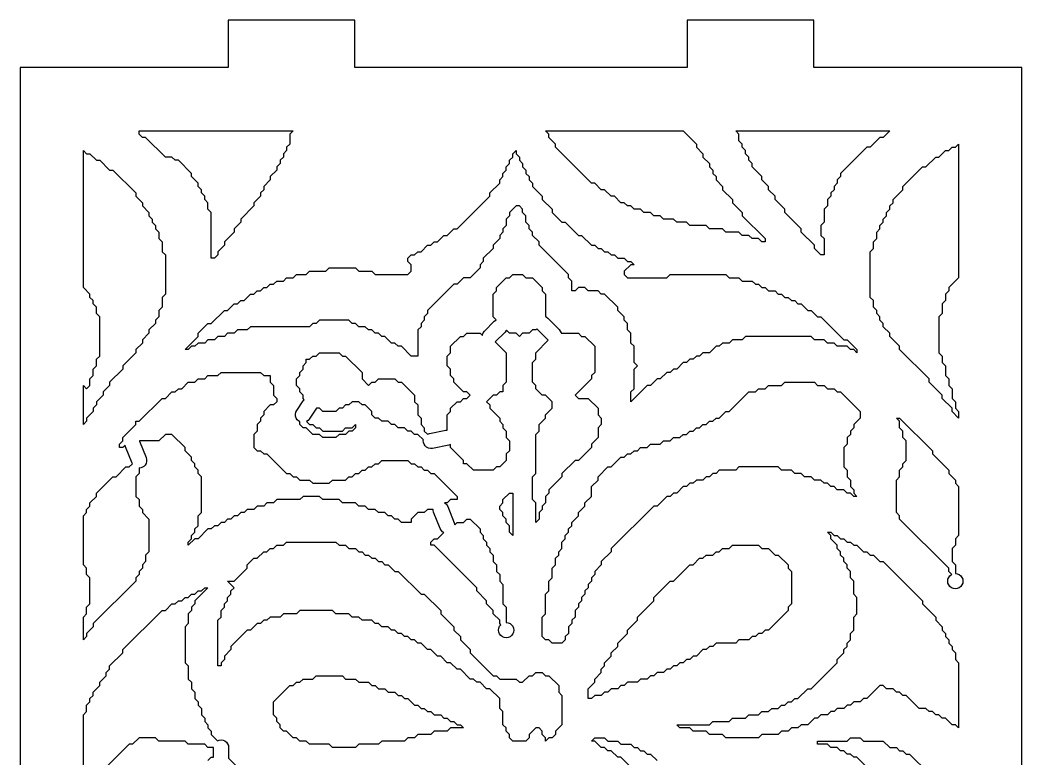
# Model space of a CAD drawing. Header units: millimetres. Extents: x 10 to 410, y 18 to 283.
# Drawn here: x 148 to 211.3, y 236.4 to 283 of the extents above; entities that cross this region are included whole.
import ezdxf

# ---------------------------------------------------------------- set-up
doc = ezdxf.new("R2010")
doc.units = ezdxf.units.MM
doc.layers.add('CUT', color=1, linetype='Continuous')

msp = doc.modelspace()

# ---------------------------------------------------------------- linework, layer by layer
at = {"layer": 'CUT'}
for points in [[(190.134, 160), (190.134, 157), (198.134, 157), (198.134, 160), (211.2679, 160), (211.2679, 280), (198.134, 280), (198.134, 283), (190.134, 283), (190.134, 280), (169.134, 280), (169.134, 283), (161.134, 283), (161.134, 280), (148, 280), (148, 160), (161.134, 160), (161.134, 157), (169.134, 157), (169.134, 160)], [(159.244862, 272.705882), (158.83087, 273.117647), (158.83087, 273.323529), (158.002886, 274.147059), (157.79589, 274.147059), (157.588894, 274.352941), (157.174902, 274.352941), (155.932925, 275.588235), (155.725929, 275.588235), (155.518933, 275.794118), (155.518933, 276), (165.247748, 276), (165.040752, 275.794118), (165.040752, 275.176471), (164.833756, 274.970588), (164.833756, 274.764706), (164.62676, 274.558824), (164.62676, 274.352941), (164.419764, 274.147059), (164.419764, 273.941176), (164.212768, 273.735294), (164.212768, 273.529412), (163.798776, 273.117647), (163.798776, 272.911765), (163.384784, 272.5), (163.384784, 272.294118), (163.177787, 272.088235), (163.177787, 271.882353), (162.763795, 271.470588), (162.763795, 271.264706), (161.935811, 270.441176), (161.935811, 270.235294), (161.521819, 269.823529), (161.521819, 269.617647), (160.900831, 269), (160.900831, 268.794118), (160.486839, 268.382353), (160.486839, 268.176471), (160.279843, 267.970588), (160.072847, 267.970588), (160.072847, 270.852941), (159.86585, 271.058824), (159.86585, 271.470588), (159.658854, 271.676471), (159.658854, 271.882353), (159.451858, 272.088235), (159.451858, 272.294118), (159.244862, 272.5)], [(187.810319, 270.852941), (187.396327, 270.852941), (187.189331, 271.058824), (186.775339, 271.058824), (186.568343, 271.264706), (186.361347, 271.264706), (186.154351, 271.470588), (185.947355, 271.470588), (185.533362, 271.882353), (185.326366, 271.882353), (184.912374, 272.294118), (184.705378, 272.294118), (184.291386, 272.705882), (184.08439, 272.705882), (181.807433, 274.970588), (181.807433, 275.176471), (181.393441, 275.588235), (181.393441, 275.794118), (181.186445, 276), (189.88028, 276), (190.708264, 275.176471), (190.708264, 274.970588), (191.122256, 274.558824), (191.122256, 274.352941), (191.536248, 273.941176), (191.536248, 273.735294), (191.743244, 273.529412), (191.743244, 273.323529), (191.95024, 273.117647), (191.95024, 272.911765), (192.364233, 272.5), (192.364233, 272.294118), (192.985221, 271.676471), (192.985221, 271.470588), (193.606209, 270.852941), (193.606209, 270.647059), (195.055181, 269.205882), (195.055181, 269), (194.848185, 269), (194.641189, 269.205882), (194.227197, 269.205882), (194.020201, 269.411765), (193.606209, 269.411765), (193.399213, 269.617647), (192.571229, 269.617647), (192.364233, 269.823529), (191.536248, 269.823529), (191.329252, 270.029412), (190.294272, 270.029412), (190.087276, 270.235294), (189.466288, 270.235294), (189.259292, 270.441176), (188.638303, 270.441176), (188.431307, 270.647059), (188.017315, 270.647059)], [(194.020201, 274.352941), (193.813205, 274.558824), (193.813205, 274.764706), (193.606209, 274.970588), (193.606209, 275.176471), (193.399213, 275.382353), (193.399213, 275.794118), (193.192217, 276), (202.921032, 276), (202.50704, 275.588235), (202.300044, 275.588235), (201.679055, 274.970588), (201.472059, 274.970588), (199.816091, 273.323529), (199.816091, 273.117647), (199.609095, 272.911765), (199.609095, 272.705882), (199.402099, 272.5), (199.402099, 272.294118), (199.195103, 272.088235), (199.195103, 271.882353), (198.988107, 271.676471), (198.988107, 271.264706), (198.781111, 271.058824), (198.781111, 270.235294), (198.574114, 270.029412), (198.574114, 269.411765), (198.781111, 269.205882), (198.781111, 268.176471), (198.574114, 268.176471), (198.160122, 268.588235), (198.160122, 268.794118), (197.332138, 269.617647), (197.332138, 269.823529), (196.297158, 270.852941), (196.297158, 271.058824), (195.67617, 271.676471), (195.67617, 271.882353), (195.262177, 272.294118), (195.262177, 272.5), (194.848185, 272.911765), (194.848185, 273.117647), (194.227197, 273.735294), (194.227197, 273.941176), (194.020201, 274.147059)], [(153.655969, 259.941176), (153.241976, 259.529412), (153.241976, 259.323529), (152.827984, 258.911765), (152.827984, 258.705882), (152.620988, 258.5), (152.620988, 258.294118), (152.206996, 257.882353), (152.206996, 257.676471), (152, 257.470588), (152, 259.941176), (152.206996, 259.735294), (152.413992, 259.941176), (152.413992, 260.352941), (152.620988, 260.558824), (152.620988, 260.970588), (152.827984, 261.176471), (152.827984, 261.588235), (153.03498, 261.794118), (153.03498, 264.264706), (152.827984, 264.470588), (152.827984, 264.882353), (152.620988, 265.088235), (152.620988, 265.294118), (152.413992, 265.5), (152.413992, 265.705882), (152, 266.117647), (152, 274.764706), (152.206996, 274.558824), (152.413992, 274.558824), (152.827984, 274.147059), (153.03498, 274.147059), (153.655969, 273.529412), (153.862965, 273.529412), (155.311937, 272.088235), (155.311937, 271.882353), (155.725929, 271.470588), (155.725929, 271.264706), (156.139921, 270.852941), (156.139921, 270.647059), (156.346917, 270.441176), (156.346917, 270.235294), (156.553913, 270.029412), (156.553913, 269.823529), (156.760909, 269.617647), (156.760909, 269.205882), (156.967906, 269), (156.967906, 268.382353), (157.174902, 268.176471), (157.174902, 265.705882), (156.967906, 265.5), (156.967906, 264.882353), (156.760909, 264.676471), (156.760909, 264.264706), (156.553913, 264.058824), (156.553913, 263.852941), (156.139921, 263.441176), (156.139921, 263.235294), (155.725929, 262.823529), (155.725929, 262.617647), (155.311937, 262.205882), (155.311937, 262), (154.483953, 261.176471), (154.483953, 260.970588), (153.655969, 260.147059)], [(188.845299, 266.735294), (189.052296, 266.941176), (192.571229, 266.941176), (192.778225, 266.735294), (193.399213, 266.735294), (193.606209, 266.529412), (194.227197, 266.529412), (194.434193, 266.323529), (194.641189, 266.323529), (194.848185, 266.117647), (195.055181, 266.117647), (195.262177, 265.911765), (195.67617, 265.911765), (195.883166, 265.705882), (196.090162, 265.705882), (196.297158, 265.5), (196.504154, 265.5), (196.71115, 265.294118), (196.918146, 265.294118), (197.125142, 265.088235), (197.332138, 265.088235), (197.74613, 264.676471), (197.953126, 264.676471), (198.367118, 264.264706), (198.574114, 264.264706), (200.023087, 262.823529), (200.230083, 262.823529), (200.851071, 262.205882), (200.851071, 262), (200.644075, 262.205882), (200.437079, 262.205882), (200.230083, 262.411765), (199.609095, 262.411765), (199.402099, 262.617647), (198.988107, 262.617647), (198.781111, 262.823529), (198.160122, 262.823529), (197.953126, 263.029412), (193.813205, 263.029412), (193.606209, 262.823529), (192.985221, 262.823529), (192.778225, 262.617647), (192.364233, 262.617647), (192.157236, 262.411765), (191.95024, 262.411765), (191.536248, 262), (191.122256, 262), (190.91526, 261.794118), (190.708264, 261.794118), (190.501268, 261.588235), (190.294272, 261.588235), (190.087276, 261.382353), (189.88028, 261.382353), (189.466288, 260.970588), (189.259292, 260.970588), (189.052296, 260.764706), (188.845299, 260.764706), (188.431307, 260.352941), (188.224311, 260.352941), (187.810319, 259.941176), (187.603323, 259.941176), (186.568343, 258.911765), (186.568343, 259.529412), (186.775339, 259.735294), (186.775339, 260.970588), (186.982335, 261.176471), (186.775339, 261.382353), (186.775339, 262.411765), (186.568343, 262.617647), (186.568343, 263.235294), (186.361347, 263.441176), (186.361347, 263.852941), (186.154351, 264.058824), (186.154351, 264.264706), (185.740358, 264.676471), (185.740358, 264.882353), (184.912374, 265.705882), (184.705378, 265.705882), (184.498382, 265.911765), (183.877394, 265.911765), (183.670398, 266.117647), (183.256406, 266.117647), (183.04941, 265.911765), (182.842414, 265.911765), (182.842414, 266.529412), (182.635418, 266.735294), (182.635418, 266.941176), (180.772453, 268.794118), (180.772453, 269), (180.358461, 269.411765), (180.358461, 269.617647), (180.151465, 269.823529), (180.151465, 270.029412), (179.944469, 270.235294), (179.944469, 270.647059), (179.737473, 270.852941), (179.737473, 271.058824), (179.530477, 271.264706), (179.32348, 271.264706), (178.909488, 270.852941), (178.909488, 270.647059), (178.702492, 270.441176), (178.702492, 270.029412), (178.495496, 269.823529), (178.495496, 269.617647), (178.2885, 269.411765), (178.2885, 269.205882), (177.874508, 268.794118), (177.874508, 268.588235), (177.25352, 267.970588), (177.25352, 267.764706), (177.046524, 267.558824), (177.046524, 267.352941), (176.425536, 266.735294), (176.011543, 266.735294), (175.597551, 266.323529), (175.390555, 266.323529), (173.734587, 264.676471), (173.734587, 264.470588), (173.527591, 264.264706), (173.527591, 264.058824), (173.320595, 263.852941), (173.320595, 263.647059), (173.113599, 263.441176), (173.113599, 261.794118), (172.699606, 261.794118), (172.078618, 262.411765), (171.871622, 262.411765), (171.664626, 262.617647), (171.45763, 262.617647), (171.043638, 263.029412), (170.836642, 263.029412), (170.629646, 263.235294), (170.42265, 263.235294), (170.215654, 263.441176), (170.008658, 263.441176), (169.801662, 263.647059), (169.387669, 263.647059), (169.180673, 263.852941), (168.973677, 263.852941), (168.766681, 264.058824), (166.903717, 264.058824), (166.696721, 263.852941), (166.489725, 263.852941), (166.282728, 263.647059), (162.556799, 263.647059), (162.349803, 263.441176), (161.728815, 263.441176), (161.521819, 263.235294), (161.107827, 263.235294), (160.900831, 263.029412), (160.486839, 263.029412), (160.279843, 262.823529), (159.86585, 262.823529), (159.658854, 262.617647), (159.244862, 262.617647), (159.037866, 262.411765), (158.83087, 262.411765), (158.623874, 262.205882), (158.416878, 262.205882), (159.244862, 263.029412), (159.244862, 263.235294), (159.86585, 263.852941), (160.072847, 263.852941), (160.900831, 264.676471), (161.107827, 264.676471), (161.521819, 265.088235), (161.728815, 265.088235), (161.935811, 265.294118), (162.142807, 265.294118), (162.556799, 265.705882), (162.763795, 265.705882), (162.970791, 265.911765), (163.177787, 265.911765), (163.384784, 266.117647), (163.59178, 266.117647), (163.798776, 266.323529), (164.005772, 266.323529), (164.212768, 266.529412), (164.62676, 266.529412), (164.833756, 266.735294), (165.247748, 266.735294), (165.454744, 266.941176), (166.075732, 266.941176), (166.282728, 267.147059), (167.317709, 267.147059), (167.524705, 267.352941), (169.180673, 267.352941), (169.387669, 267.147059), (170.215654, 267.147059), (170.42265, 266.941176), (172.49261, 266.941176), (172.699606, 267.147059), (172.699606, 267.558824), (172.49261, 267.764706), (172.49261, 267.970588), (172.699606, 268.176471), (172.906603, 268.176471), (173.113599, 268.382353), (173.320595, 268.382353), (173.734587, 268.794118), (173.941583, 268.794118), (174.148579, 269), (174.355575, 269), (174.769567, 269.411765), (174.976563, 269.411765), (175.390555, 269.823529), (175.597551, 269.823529), (177.667512, 271.882353), (177.667512, 272.088235), (178.2885, 272.705882), (178.2885, 272.911765), (178.495496, 273.117647), (178.495496, 273.323529), (178.702492, 273.529412), (178.702492, 273.735294), (178.909488, 273.941176), (178.909488, 274.147059), (179.116484, 274.352941), (179.116484, 274.558824), (179.32348, 274.764706), (179.32348, 274.558824), (179.530477, 274.352941), (179.530477, 274.147059), (179.737473, 273.941176), (179.737473, 273.735294), (179.944469, 273.529412), (179.944469, 273.323529), (180.151465, 273.117647), (180.151465, 272.911765), (180.358461, 272.705882), (180.358461, 272.5), (180.979449, 271.882353), (180.979449, 271.676471), (181.600437, 271.058824), (181.600437, 270.852941), (182.221425, 270.235294), (182.428421, 270.235294), (183.256406, 269.411765), (183.463402, 269.411765), (184.08439, 268.794118), (184.291386, 268.794118), (184.498382, 268.588235), (184.705378, 268.588235), (184.912374, 268.382353), (185.11937, 268.382353), (185.326366, 268.176471), (185.533362, 268.176471), (185.740358, 267.970588), (186.154351, 267.970588), (186.361347, 267.764706), (186.568343, 267.764706), (186.775339, 267.558824), (186.568343, 267.558824), (186.154351, 267.147059), (186.154351, 266.941176), (186.361347, 266.735294)], [(201.886052, 264.882353), (201.886052, 265.294118), (201.679055, 265.5), (201.679055, 268.382353), (201.886052, 268.588235), (201.886052, 269), (202.093048, 269.205882), (202.093048, 269.617647), (202.300044, 269.823529), (202.300044, 270.029412), (202.50704, 270.235294), (202.50704, 270.441176), (202.714036, 270.647059), (202.714036, 270.852941), (202.921032, 271.058824), (202.921032, 271.264706), (203.128028, 271.470588), (203.128028, 271.676471), (203.749016, 272.294118), (203.749016, 272.5), (204.990992, 273.735294), (205.197989, 273.735294), (205.818977, 274.352941), (206.025973, 274.352941), (206.439965, 274.764706), (206.646961, 274.764706), (206.853957, 274.970588), (207.060953, 274.970588), (207.267949, 275.176471), (207.267949, 266.735294), (206.646961, 266.117647), (206.646961, 265.911765), (206.439965, 265.705882), (206.439965, 265.294118), (206.232969, 265.088235), (206.232969, 264.470588), (206.025973, 264.264706), (206.025973, 262), (206.232969, 261.794118), (206.232969, 261.382353), (206.439965, 261.176471), (206.439965, 260.558824), (206.646961, 260.352941), (206.646961, 259.941176), (206.853957, 259.735294), (206.853957, 259.117647), (207.060953, 258.911765), (207.060953, 258.5), (207.267949, 258.294118), (207.267949, 257.882353), (206.853957, 258.294118), (206.853957, 258.5), (206.232969, 259.117647), (206.232969, 259.323529), (205.404985, 260.147059), (205.404985, 260.352941), (203.54202, 262.205882), (203.54202, 262.411765), (202.921032, 263.029412), (202.921032, 263.235294), (202.50704, 263.647059), (202.50704, 263.852941), (202.300044, 264.058824), (202.300044, 264.264706), (202.093048, 264.470588), (202.093048, 264.676471)], [(170.215654, 258.294118), (169.801662, 258.705882), (169.594665, 258.705882), (169.387669, 258.911765), (168.973677, 258.911765), (168.766681, 258.705882), (168.559685, 258.705882), (168.352689, 258.5), (168.145693, 258.5), (167.938697, 258.294118), (167.110713, 258.294118), (166.903717, 258.5), (166.711822, 258.5), (166.681448, 258.438632), (166.267456, 257.820985), (166.1847, 257.726895), (166.089075, 257.6632), (166.282728, 257.470588), (166.489725, 257.470588), (166.696721, 257.264706), (166.903717, 257.264706), (167.110713, 257.058824), (168.352689, 257.058824), (168.559685, 257.264706), (168.973677, 257.264706), (169.180673, 257.470588), (169.180673, 257.264706), (168.973677, 257.058824), (168.766681, 257.058824), (168.559685, 256.852941), (168.145693, 256.852941), (167.938697, 256.647059), (167.110713, 256.647059), (166.903717, 256.852941), (166.489725, 256.852941), (166.075732, 257.264706), (165.868736, 257.264706), (165.66174, 257.470588), (165.66174, 257.659693), (165.601486, 257.689516), (165.507396, 257.772272), (165.437931, 257.87656), (165.397824, 257.995273), (165.38981, 258.120322), (165.414434, 258.243184), (165.470017, 258.355486), (165.884009, 258.973133), (165.944679, 259.042113), (165.868736, 259.117647), (165.868736, 259.323529), (165.66174, 259.529412), (165.66174, 259.735294), (165.454744, 259.941176), (165.454744, 260.352941), (165.66174, 260.558824), (165.66174, 260.764706), (165.868736, 260.970588), (165.868736, 261.176471), (166.075732, 261.382353), (166.075732, 261.588235), (166.282728, 261.588235), (166.489725, 261.794118), (166.696721, 261.794118), (166.903717, 262), (168.145693, 262), (168.352689, 261.794118), (168.559685, 261.794118), (169.594665, 260.764706), (169.594665, 260.352941), (170.008658, 259.941176), (170.215654, 260.147059), (170.42265, 260.147059), (170.629646, 260.352941), (171.664626, 260.352941), (171.871622, 260.147059), (172.078618, 260.147059), (172.906603, 259.323529), (172.906603, 258.911765), (173.113599, 258.705882), (173.113599, 258.088235), (173.320595, 257.882353), (173.320595, 257.470588), (173.527591, 257.264706), (173.527591, 257.058824), (173.721189, 256.866267), (173.729279, 256.871673), (173.847934, 256.911952), (174.882915, 257.117835), (174.976563, 257.123974), (174.976563, 258.088235), (175.183559, 258.294118), (175.183559, 258.5), (175.597551, 258.911765), (175.804547, 258.911765), (176.011543, 259.117647), (176.21854, 259.117647), (176.425536, 259.323529), (176.21854, 259.529412), (176.011543, 259.529412), (175.390555, 260.147059), (175.390555, 260.352941), (175.183559, 260.558824), (175.183559, 260.970588), (174.976563, 261.176471), (174.976563, 261.794118), (175.183559, 262), (175.183559, 262.411765), (175.804547, 263.029412), (176.011543, 263.029412), (176.21854, 263.235294), (177.046524, 263.235294), (177.195163, 263.087455), (177.203534, 263.152394), (177.251174, 263.26829), (177.327186, 263.367906), (177.944824, 263.988885), (178.04403, 264.065434), (178.065745, 264.074498), (177.874508, 264.264706), (177.874508, 265.705882), (178.081504, 265.911765), (178.081504, 266.117647), (178.702492, 266.735294), (178.909488, 266.735294), (179.116484, 266.941176), (179.737473, 266.941176), (179.944469, 266.735294), (180.358461, 266.735294), (180.979449, 266.117647), (180.979449, 265.911765), (181.186445, 265.705882), (181.186445, 264.282227), (181.220569, 264.267984), (181.319775, 264.191436), (182.040352, 263.46696), (182.116365, 263.367343), (182.164005, 263.251448), (182.166087, 263.235294), (183.256406, 263.235294), (183.463402, 263.029412), (183.670398, 263.029412), (184.291386, 262.411765), (184.291386, 260.764706), (184.08439, 260.558824), (184.08439, 260.352941), (183.04941, 259.323529), (183.256406, 259.117647), (183.877394, 259.117647), (184.498382, 258.5), (184.498382, 258.088235), (184.705378, 257.882353), (184.705378, 257.470588), (184.498382, 257.264706), (184.498382, 256.647059), (184.08439, 256.235294), (184.08439, 256.029412), (183.256406, 255.205882), (183.04941, 255.205882), (182.221425, 254.382353), (182.221425, 254.176471), (181.393441, 253.352941), (181.393441, 253.147059), (181.186445, 252.941176), (181.186445, 252.529412), (180.979449, 252.323529), (180.979449, 252.117647), (180.772453, 251.911765), (180.772453, 251.5), (180.565457, 251.294118), (180.565457, 252.529412), (180.358461, 252.735294), (180.358461, 254.176471), (180.565457, 254.382353), (180.565457, 256.852941), (180.772453, 257.058824), (180.772453, 257.470588), (181.186445, 257.882353), (181.186445, 258.088235), (181.600437, 258.5), (181.600437, 258.911765), (181.186445, 259.323529), (180.979449, 259.323529), (180.565457, 259.735294), (180.565457, 259.941176), (180.358461, 260.147059), (180.358461, 261.382353), (180.565457, 261.588235), (180.565457, 262), (181.359701, 262.789971), (180.639123, 263.514447), (180.565457, 263.441176), (180.358461, 263.441176), (180.151465, 263.235294), (179.737473, 263.235294), (179.530477, 263.029412), (179.32348, 263.235294), (178.909488, 263.235294), (178.710434, 263.433277), (178.701488, 263.411513), (178.625476, 263.311896), (178.007838, 262.690917), (178.702492, 262), (178.702492, 260.147059), (178.495496, 259.941176), (178.495496, 259.529412), (178.2885, 259.529412), (178.081504, 259.323529), (177.874508, 259.323529), (177.460516, 258.911765), (177.667512, 258.705882), (177.667512, 258.5), (178.2885, 257.882353), (178.2885, 257.676471), (178.495496, 257.470588), (178.495496, 257.264706), (178.702492, 257.058824), (178.702492, 256.647059), (178.909488, 256.441176), (178.909488, 255.823529), (178.702492, 255.617647), (178.702492, 255.205882), (178.2885, 254.794118), (178.081504, 254.794118), (177.874508, 254.588235), (176.632532, 254.588235), (176.21854, 255), (176.011543, 255), (176.011543, 255.205882), (175.183559, 256.029412), (175.183559, 256.214761), (175.070212, 256.176283), (174.035231, 255.970401), (173.910195, 255.962204), (173.787297, 255.986648), (173.674914, 256.042068), (173.580703, 256.124686), (173.511086, 256.228873), (173.470807, 256.347528), (173.46261, 256.472565), (173.46813, 256.500317), (173.113599, 256.852941), (172.906603, 256.852941), (172.699606, 257.058824), (172.49261, 257.058824), (172.285614, 257.264706), (171.871622, 257.264706), (171.664626, 257.470588), (171.45763, 257.470588), (171.250634, 257.676471), (170.836642, 257.676471), (170.629646, 257.882353), (170.42265, 257.882353), (170.215654, 258.088235)], [(169.801662, 254.588235), (170.008658, 254.794118), (170.215654, 254.794118), (170.42265, 255), (170.629646, 255), (170.836642, 255.205882), (172.49261, 255.205882), (172.699606, 255), (172.906603, 255), (173.113599, 254.794118), (173.320595, 254.794118), (173.527591, 254.588235), (173.734587, 254.588235), (173.941583, 254.382353), (174.148579, 254.382353), (175.597551, 252.941176), (175.597551, 252.735294), (175.183559, 252.735294), (174.976563, 252.529412), (174.801196, 252.529412), (174.858694, 252.495418), (174.946378, 252.405904), (175.007907, 252.296745), (175.421899, 251.267333), (175.452167, 251.149516), (175.597551, 251.294118), (176.011543, 251.294118), (176.21854, 251.5), (176.425536, 251.5), (177.046524, 250.882353), (177.046524, 250.676471), (177.25352, 250.470588), (177.25352, 250.264706), (177.460516, 250.058824), (177.460516, 249.852941), (177.667512, 249.647059), (177.667512, 249.441176), (177.874508, 249.235294), (177.874508, 248.823529), (178.081504, 248.617647), (178.081504, 248.205882), (178.2885, 248), (178.2885, 247.588235), (178.495496, 247.382353), (178.495496, 246.147059), (178.702492, 245.941176), (178.702492, 244.98), (178.826725, 244.963644), (178.942492, 244.915692), (179.041904, 244.839411), (179.118185, 244.74), (179.166137, 244.624233), (179.182492, 244.5), (179.166137, 244.375767), (179.118185, 244.26), (179.041904, 244.160589), (178.942492, 244.084308), (178.826725, 244.036356), (178.702492, 244.02), (178.578259, 244.036356), (178.462492, 244.084308), (178.363081, 244.160589), (178.2868, 244.26), (178.238848, 244.375767), (178.222492, 244.5), (178.238848, 244.624233), (178.2868, 244.74), (178.362286, 244.838376), (178.2885, 244.911765), (178.2885, 245.117647), (177.874508, 245.529412), (177.874508, 245.735294), (177.460516, 246.147059), (177.460516, 246.352941), (176.839528, 246.970588), (176.839528, 247.176471), (174.148579, 249.852941), (173.941583, 249.852941), (173.941583, 250.058824), (174.148579, 250.264706), (174.355575, 250.264706), (174.757776, 250.664743), (174.68044, 250.710464), (174.592756, 250.799979), (174.531227, 250.909137), (174.117235, 251.938549), (174.086056, 252.059913), (174.086652, 252.117647), (173.734587, 252.117647), (173.527591, 251.911765), (173.113599, 251.911765), (172.699606, 251.5), (172.699606, 251.294118), (172.078618, 251.294118), (171.871622, 251.5), (171.664626, 251.5), (171.45763, 251.705882), (171.250634, 251.705882), (171.043638, 251.911765), (170.629646, 251.911765), (170.42265, 252.117647), (170.008658, 252.117647), (169.801662, 252.323529), (169.387669, 252.323529), (169.180673, 252.529412), (168.352689, 252.529412), (168.145693, 252.735294), (167.110713, 252.735294), (166.903717, 252.941176), (165.868736, 252.941176), (165.66174, 252.735294), (164.212768, 252.735294), (164.005772, 252.529412), (163.59178, 252.529412), (163.384784, 252.323529), (162.970791, 252.323529), (162.763795, 252.117647), (162.349803, 252.117647), (162.142807, 251.911765), (161.935811, 251.911765), (161.728815, 251.705882), (161.521819, 251.705882), (161.314823, 251.5), (161.107827, 251.5), (160.900831, 251.294118), (160.693835, 251.294118), (160.486839, 251.088235), (160.279843, 251.088235), (160.072847, 250.882353), (159.86585, 250.882353), (159.244862, 250.264706), (159.037866, 250.264706), (158.623874, 249.852941), (158.623874, 250.058824), (158.83087, 250.264706), (158.83087, 250.470588), (159.037866, 250.676471), (159.037866, 250.882353), (159.244862, 251.088235), (159.244862, 251.705882), (159.451858, 251.911765), (159.451858, 254.176471), (159.244862, 254.382353), (159.244862, 254.588235), (159.037866, 254.794118), (159.037866, 255), (158.83087, 255.205882), (158.83087, 255.411765), (158.416878, 255.823529), (158.416878, 256.029412), (157.588894, 256.852941), (157.174902, 256.852941), (156.760909, 256.441176), (155.535179, 256.441176), (155.550277, 256.414392), (155.964269, 255.38498), (155.995448, 255.263616), (155.994154, 255.138318), (155.960474, 255.017624), (155.896704, 254.909759), (155.80719, 254.822075), (155.698031, 254.760547), (155.576667, 254.729367), (155.518933, 254.729963), (155.518933, 254.382353), (155.311937, 254.176471), (155.311937, 252.941176), (155.518933, 252.735294), (155.518933, 252.323529), (155.725929, 252.117647), (155.725929, 251.911765), (156.139921, 251.5), (156.139921, 249.441176), (155.932925, 249.235294), (155.932925, 248.823529), (155.725929, 248.617647), (155.725929, 248.411765), (155.518933, 248.205882), (155.518933, 248), (155.311937, 247.794118), (155.311937, 247.588235), (152.620988, 244.911765), (152.620988, 244.705882), (152.206996, 244.294118), (152.206996, 244.088235), (152, 243.882353), (152, 245.323529), (152.206996, 245.529412), (152.206996, 245.941176), (152.413992, 246.147059), (152.413992, 247.794118), (152.206996, 248), (152.206996, 248.411765), (152, 248.617647), (152, 251.705882), (152.206996, 251.911765), (152.206996, 252.117647), (152.413992, 252.323529), (152.413992, 252.529412), (152.827984, 252.941176), (152.827984, 253.147059), (153.862965, 254.176471), (154.069961, 254.176471), (154.690949, 254.794118), (154.897945, 254.794118), (155.094531, 254.989646), (155.073597, 255.026784), (154.659605, 256.056196), (154.629337, 256.174014), (154.483953, 256.029412), (154.276957, 256.029412), (154.276957, 256.235294), (154.483953, 256.441176), (154.483953, 256.647059), (155.311937, 257.470588), (155.311937, 257.676471), (155.518933, 257.676471), (156.967906, 259.117647), (157.174902, 259.117647), (157.588894, 259.529412), (157.79589, 259.529412), (158.002886, 259.735294), (158.209882, 259.735294), (158.623874, 260.147059), (159.037866, 260.147059), (159.244862, 260.352941), (159.658854, 260.352941), (159.86585, 260.558824), (160.486839, 260.558824), (160.693835, 260.764706), (163.177787, 260.764706), (163.384784, 260.558824), (163.798776, 260.558824), (163.798776, 260.147059), (164.005772, 259.941176), (164.005772, 259.323529), (164.212768, 259.117647), (164.212768, 258.911765), (164.005772, 258.705882), (163.798776, 258.705882), (163.384784, 258.294118), (163.384784, 258.088235), (163.177787, 257.882353), (163.177787, 257.676471), (162.970791, 257.470588), (162.970791, 257.058824), (162.763795, 256.852941), (162.763795, 256.029412), (162.970791, 255.823529), (163.177787, 255.823529), (163.384784, 255.617647), (163.59178, 255.617647), (164.833756, 254.382353), (165.040752, 254.382353), (165.247748, 254.176471), (165.454744, 254.176471), (165.66174, 253.970588), (166.282728, 253.970588), (166.489725, 253.764706), (167.524705, 253.764706), (167.731701, 253.970588), (168.559685, 253.970588), (168.766681, 254.176471), (168.973677, 254.176471), (169.180673, 254.382353), (169.387669, 254.382353), (169.594665, 254.588235)], [(197.539134, 254.176471), (197.332138, 254.382353), (196.918146, 254.382353), (196.71115, 254.588235), (196.090162, 254.588235), (195.883166, 254.794118), (193.399213, 254.794118), (193.192217, 254.588235), (192.157236, 254.588235), (191.95024, 254.382353), (191.743244, 254.382353), (191.536248, 254.176471), (191.329252, 254.176471), (191.122256, 253.970588), (190.708264, 253.970588), (190.501268, 253.764706), (190.294272, 253.764706), (190.087276, 253.558824), (189.88028, 253.558824), (189.466288, 253.147059), (189.259292, 253.147059), (189.052296, 252.941176), (188.845299, 252.941176), (188.224311, 252.323529), (188.017315, 252.323529), (185.326366, 249.647059), (185.326366, 249.441176), (184.705378, 248.823529), (184.705378, 248.617647), (184.291386, 248.205882), (184.291386, 248), (184.08439, 247.794118), (184.08439, 247.588235), (183.877394, 247.382353), (183.877394, 247.176471), (183.670398, 246.970588), (183.670398, 246.764706), (183.463402, 246.558824), (183.463402, 246.352941), (183.256406, 246.147059), (183.256406, 245.941176), (183.04941, 245.735294), (183.04941, 245.323529), (182.842414, 245.117647), (182.842414, 244.911765), (182.635418, 244.705882), (182.635418, 244.294118), (182.428421, 244.088235), (182.428421, 243.882353), (182.221425, 243.676471), (181.600437, 243.676471), (181.393441, 243.882353), (181.186445, 243.882353), (180.979449, 244.088235), (180.979449, 245.323529), (181.186445, 245.529412), (181.186445, 246.764706), (181.393441, 246.970588), (181.393441, 247.588235), (181.600437, 247.794118), (181.600437, 248.411765), (181.807433, 248.617647), (181.807433, 249.029412), (182.014429, 249.235294), (182.014429, 249.441176), (182.221425, 249.647059), (182.221425, 250.058824), (182.428421, 250.264706), (182.428421, 250.470588), (182.635418, 250.676471), (182.635418, 250.882353), (182.842414, 251.088235), (182.842414, 251.294118), (183.256406, 251.705882), (183.256406, 251.911765), (183.670398, 252.323529), (183.670398, 252.529412), (184.08439, 252.941176), (184.08439, 253.558824), (184.498382, 253.970588), (184.498382, 254.176471), (185.11937, 254.794118), (185.326366, 254.794118), (185.947355, 255.411765), (186.154351, 255.411765), (186.361347, 255.617647), (186.568343, 255.617647), (186.775339, 255.823529), (186.982335, 255.823529), (187.189331, 256.029412), (187.603323, 256.029412), (187.810319, 256.235294), (188.431307, 256.235294), (188.638303, 256.441176), (189.052296, 256.441176), (189.259292, 256.647059), (189.673284, 256.647059), (189.88028, 256.852941), (190.087276, 256.852941), (190.294272, 257.058824), (190.501268, 257.058824), (190.708264, 257.264706), (190.91526, 257.264706), (191.122256, 257.470588), (191.329252, 257.470588), (191.536248, 257.676471), (191.743244, 257.676471), (191.95024, 257.882353), (192.157236, 257.882353), (192.571229, 258.294118), (192.778225, 258.294118), (194.020201, 259.529412), (194.434193, 259.529412), (194.641189, 259.735294), (195.055181, 259.735294), (195.262177, 259.941176), (196.090162, 259.941176), (196.297158, 260.147059), (198.160122, 260.147059), (198.367118, 259.941176), (198.781111, 259.941176), (198.988107, 259.735294), (199.402099, 259.735294), (199.609095, 259.529412), (199.816091, 259.529412), (201.058067, 258.294118), (201.058067, 257.882353), (200.644075, 257.470588), (200.644075, 257.264706), (200.437079, 257.058824), (200.437079, 256.852941), (200.230083, 256.647059), (200.230083, 256.235294), (200.023087, 256.029412), (200.023087, 254.794118), (200.230083, 254.588235), (200.230083, 254.176471), (200.437079, 253.970588), (200.437079, 253.558824), (200.644075, 253.352941), (200.644075, 253.147059), (200.851071, 252.941176), (200.644075, 252.941176), (200.437079, 253.147059), (200.230083, 253.147059), (200.023087, 253.352941), (199.609095, 253.352941), (199.402099, 253.558824), (199.195103, 253.558824), (198.988107, 253.764706), (198.781111, 253.764706), (198.574114, 253.970588), (198.160122, 253.970588), (197.953126, 254.176471)], [(207.185186, 247.124591), (207.060953, 247.108235), (206.93672, 247.124591), (206.820953, 247.172543), (206.721542, 247.248824), (206.645261, 247.348235), (206.597309, 247.464002), (206.580953, 247.588235), (206.597309, 247.712468), (206.645261, 247.828235), (206.721542, 247.927647), (206.820953, 248.003927), (206.841466, 248.012424), (206.646961, 248.205882), (206.646961, 248.411765), (203.54202, 251.5), (203.54202, 251.705882), (203.335024, 251.911765), (203.335024, 253.970588), (203.54202, 254.176471), (203.54202, 254.588235), (203.749016, 254.794118), (203.749016, 255), (203.956012, 255.205882), (203.956012, 256.441176), (203.749016, 256.647059), (203.749016, 257.058824), (203.54202, 257.264706), (203.54202, 257.676471), (203.335024, 257.882353), (203.54202, 257.882353), (205.611981, 255.823529), (205.611981, 255.617647), (206.646961, 254.588235), (206.646961, 254.382353), (207.060953, 253.970588), (207.060953, 253.764706), (207.267949, 253.558824), (207.267949, 250.470588), (207.060953, 250.264706), (207.060953, 249.852941), (206.853957, 249.647059), (206.853957, 248.823529), (207.060953, 248.617647), (207.060953, 248.068235), (207.185186, 248.05188), (207.300953, 248.003927), (207.400364, 247.927647), (207.476645, 247.828235), (207.524598, 247.712468), (207.540953, 247.588235), (207.524598, 247.464002), (207.476645, 247.348235), (207.400364, 247.248824), (207.300953, 247.172543)], [(178.495496, 252.529412), (178.495496, 252.735294), (178.909488, 253.147059), (179.116484, 253.147059), (179.116484, 250.470588), (178.909488, 250.676471), (178.909488, 251.088235), (178.702492, 251.294118), (178.702492, 251.5), (178.495496, 251.705882), (178.495496, 251.911765), (178.2885, 252.117647), (178.2885, 252.323529)], [(200.023087, 248.823529), (200.023087, 249.029412), (199.816091, 249.235294), (199.816091, 249.441176), (199.609095, 249.647059), (199.609095, 249.852941), (199.195103, 250.264706), (199.195103, 250.470588), (198.988107, 250.676471), (199.195103, 250.676471), (199.402099, 250.470588), (199.609095, 250.470588), (199.816091, 250.264706), (200.023087, 250.264706), (200.230083, 250.058824), (200.437079, 250.058824), (200.644075, 249.852941), (200.851071, 249.852941), (201.265063, 249.441176), (201.472059, 249.441176), (201.679055, 249.235294), (201.886052, 249.235294), (202.300044, 248.823529), (202.50704, 248.823529), (204.990992, 246.352941), (204.990992, 246.147059), (205.818977, 245.323529), (205.818977, 245.117647), (206.232969, 244.705882), (206.232969, 244.5), (206.439965, 244.294118), (206.439965, 244.088235), (206.646961, 243.882353), (206.646961, 243.676471), (206.853957, 243.470588), (206.853957, 243.264706), (207.060953, 243.058824), (207.060953, 242.647059), (207.267949, 242.441176), (207.267949, 238.323529), (207.060953, 238.529412), (206.853957, 238.529412), (206.439965, 238.941176), (206.232969, 238.941176), (206.025973, 239.147059), (205.818977, 239.147059), (205.611981, 239.352941), (205.404985, 239.352941), (205.197989, 239.558824), (204.783996, 239.558824), (203.956012, 240.382353), (203.749016, 240.382353), (203.54202, 240.588235), (203.335024, 240.588235), (203.128028, 240.794118), (202.714036, 240.794118), (202.50704, 241), (202.300044, 241), (201.472059, 240.176471), (201.265063, 240.176471), (201.058067, 239.970588), (200.644075, 239.970588), (200.437079, 239.764706), (200.230083, 239.764706), (200.023087, 239.558824), (199.609095, 239.558824), (199.402099, 239.352941), (199.195103, 239.352941), (198.988107, 239.147059), (198.574114, 239.147059), (198.367118, 238.941176), (198.160122, 238.941176), (197.74613, 238.529412), (197.332138, 238.529412), (197.125142, 238.323529), (196.71115, 238.323529), (196.504154, 238.117647), (196.090162, 238.117647), (195.883166, 237.911765), (194.848185, 237.911765), (194.641189, 237.705882), (192.571229, 237.705882), (192.364233, 237.911765), (191.536248, 237.911765), (191.329252, 238.117647), (190.501268, 238.117647), (190.294272, 238.323529), (189.673284, 238.323529), (189.466288, 238.529412), (191.536248, 238.529412), (191.743244, 238.735294), (192.778225, 238.735294), (192.985221, 238.941176), (193.813205, 238.941176), (194.020201, 239.147059), (194.641189, 239.147059), (194.848185, 239.352941), (195.262177, 239.352941), (195.469174, 239.558824), (195.883166, 239.558824), (196.090162, 239.764706), (196.297158, 239.764706), (196.504154, 239.970588), (196.71115, 239.970588), (196.918146, 240.176471), (197.125142, 240.176471), (197.74613, 240.794118), (197.953126, 240.794118), (199.609095, 242.441176), (199.609095, 242.647059), (200.023087, 243.058824), (200.023087, 243.264706), (200.230083, 243.470588), (200.230083, 243.676471), (200.437079, 243.882353), (200.437079, 244.294118), (200.644075, 244.5), (200.644075, 245.323529), (200.851071, 245.529412), (200.851071, 246.558824), (200.644075, 246.764706), (200.644075, 247.588235), (200.437079, 247.794118), (200.437079, 248.205882), (200.230083, 248.411765), (200.230083, 248.617647)], [(181.186445, 241.617647), (181.393441, 241.617647), (182.014429, 241), (182.014429, 240.588235), (182.221425, 240.382353), (182.221425, 238.529412), (181.807433, 238.117647), (181.807433, 237.911765), (181.600437, 237.705882), (181.393441, 237.705882), (181.186445, 237.5), (181.186445, 237.705882), (180.979449, 237.911765), (180.979449, 238.117647), (180.772453, 238.323529), (180.565457, 238.323529), (180.151465, 237.911765), (180.151465, 237.705882), (179.944469, 237.5), (179.116484, 237.5), (178.909488, 237.705882), (178.909488, 237.911765), (178.702492, 238.117647), (178.702492, 238.323529), (178.495496, 238.529412), (178.495496, 239.352941), (178.2885, 239.558824), (178.2885, 240.176471), (177.667512, 240.794118), (177.460516, 240.794118), (177.046524, 241.205882), (176.839528, 241.205882), (176.632532, 241.411765), (176.425536, 241.411765), (175.804547, 242.029412), (175.597551, 242.029412), (175.183559, 242.441176), (174.976563, 242.441176), (174.562571, 242.852941), (174.355575, 242.852941), (173.941583, 243.264706), (173.734587, 243.264706), (173.320595, 243.676471), (173.113599, 243.676471), (172.906603, 243.882353), (172.699606, 243.882353), (172.49261, 244.088235), (172.285614, 244.088235), (172.078618, 244.294118), (171.871622, 244.294118), (171.664626, 244.5), (171.45763, 244.5), (171.250634, 244.705882), (170.836642, 244.705882), (170.629646, 244.911765), (170.42265, 244.911765), (170.215654, 245.117647), (169.594665, 245.117647), (169.387669, 245.323529), (168.973677, 245.323529), (168.766681, 245.529412), (167.938697, 245.529412), (167.731701, 245.735294), (165.66174, 245.735294), (165.454744, 245.529412), (164.62676, 245.529412), (164.419764, 245.323529), (163.798776, 245.323529), (163.59178, 245.117647), (163.384784, 245.117647), (163.177787, 244.911765), (162.970791, 244.911765), (162.556799, 244.5), (162.349803, 244.5), (161.314823, 243.470588), (161.314823, 243.264706), (160.900831, 242.852941), (160.900831, 242.647059), (160.693835, 242.441176), (160.693835, 242.235294), (160.486839, 242.235294), (160.486839, 245.117647), (160.693835, 245.323529), (160.693835, 245.735294), (160.900831, 245.941176), (160.900831, 246.147059), (161.107827, 246.352941), (161.107827, 246.558824), (161.314823, 246.764706), (161.314823, 246.970588), (161.521819, 247.176471), (161.107827, 247.588235), (161.521819, 247.588235), (162.349803, 248.411765), (162.349803, 248.617647), (162.763795, 249.029412), (162.970791, 249.029412), (163.384784, 249.441176), (163.59178, 249.441176), (163.798776, 249.647059), (164.005772, 249.647059), (164.212768, 249.852941), (164.62676, 249.852941), (164.833756, 250.058824), (167.938697, 250.058824), (168.145693, 249.852941), (168.559685, 249.852941), (168.766681, 249.647059), (169.180673, 249.647059), (169.387669, 249.441176), (169.594665, 249.441176), (169.801662, 249.235294), (170.008658, 249.235294), (170.215654, 249.029412), (170.42265, 249.029412), (170.629646, 248.823529), (170.836642, 248.823529), (171.043638, 248.617647), (171.250634, 248.617647), (171.664626, 248.205882), (171.871622, 248.205882), (173.320595, 246.764706), (173.527591, 246.764706), (174.562571, 245.735294), (174.562571, 245.529412), (175.390555, 244.705882), (175.390555, 244.5), (175.804547, 244.088235), (175.804547, 243.882353), (176.425536, 243.264706), (176.425536, 243.058824), (177.874508, 241.617647), (178.081504, 241.617647), (178.2885, 241.411765), (179.32348, 241.411765), (179.530477, 241.205882), (179.737473, 241.205882), (180.151465, 241.617647), (180.358461, 241.617647), (180.565457, 241.823529), (180.979449, 241.823529)], [(188.017315, 241.617647), (187.810319, 241.617647), (187.603323, 241.411765), (187.189331, 241.411765), (186.982335, 241.205882), (186.361347, 241.205882), (186.154351, 241), (185.947355, 241), (185.740358, 240.794118), (185.326366, 240.794118), (185.11937, 240.588235), (184.912374, 240.588235), (184.705378, 240.382353), (184.291386, 240.382353), (184.08439, 240.176471), (183.877394, 240.176471), (183.877394, 240.794118), (184.291386, 241.205882), (184.291386, 241.411765), (184.705378, 241.823529), (184.705378, 242.029412), (184.912374, 242.235294), (184.912374, 242.441176), (185.326366, 242.852941), (185.326366, 243.058824), (185.740358, 243.470588), (185.740358, 243.676471), (186.361347, 244.294118), (186.361347, 244.5), (186.982335, 245.117647), (186.982335, 245.323529), (188.017315, 246.352941), (188.017315, 246.558824), (189.052296, 247.588235), (189.259292, 247.588235), (190.294272, 248.617647), (190.501268, 248.617647), (190.91526, 249.029412), (191.122256, 249.029412), (191.329252, 249.235294), (191.743244, 249.235294), (191.95024, 249.441176), (192.157236, 249.441176), (192.364233, 249.647059), (192.778225, 249.647059), (192.985221, 249.852941), (194.641189, 249.852941), (194.848185, 249.647059), (195.262177, 249.647059), (195.67617, 249.235294), (195.883166, 249.235294), (196.504154, 248.617647), (196.504154, 248.411765), (196.71115, 248.205882), (196.71115, 246.147059), (196.504154, 245.941176), (196.504154, 245.735294), (195.262177, 244.5), (195.055181, 244.5), (194.848185, 244.294118), (194.641189, 244.294118), (194.434193, 244.088235), (194.227197, 244.088235), (194.020201, 243.882353), (193.399213, 243.882353), (193.192217, 243.676471), (191.95024, 243.676471), (191.743244, 243.470588), (191.536248, 243.470588), (191.329252, 243.264706), (191.122256, 243.264706), (190.708264, 242.852941), (190.501268, 242.852941), (190.294272, 242.647059), (190.087276, 242.647059), (189.88028, 242.441176), (189.673284, 242.441176), (189.466288, 242.235294), (189.259292, 242.235294), (189.052296, 242.029412), (188.845299, 242.029412), (188.638303, 241.823529), (188.224311, 241.823529)], [(172.285614, 237.5), (170.836642, 237.5), (170.629646, 237.294118), (169.387669, 237.294118), (169.180673, 237.088235), (167.731701, 237.088235), (167.524705, 237.294118), (166.282728, 237.294118), (166.075732, 237.5), (165.66174, 237.5), (165.454744, 237.705882), (165.247748, 237.705882), (164.833756, 238.117647), (164.62676, 238.117647), (164.419764, 238.323529), (164.419764, 238.529412), (164.212768, 238.735294), (164.212768, 238.941176), (164.005772, 239.147059), (164.005772, 239.970588), (165.040752, 241), (165.247748, 241), (165.454744, 241.205882), (165.66174, 241.205882), (165.868736, 241.411765), (166.489725, 241.411765), (166.696721, 241.617647), (168.352689, 241.617647), (168.559685, 241.411765), (169.180673, 241.411765), (169.387669, 241.205882), (170.008658, 241.205882), (170.215654, 241), (170.42265, 241), (170.629646, 240.794118), (171.043638, 240.794118), (171.250634, 240.588235), (171.664626, 240.588235), (171.871622, 240.382353), (172.078618, 240.382353), (172.285614, 240.176471), (172.49261, 240.176471), (172.906603, 239.764706), (173.113599, 239.764706), (173.320595, 239.558824), (173.527591, 239.558824), (173.734587, 239.352941), (173.941583, 239.352941), (174.148579, 239.147059), (174.562571, 239.147059), (174.769567, 238.941176), (174.976563, 238.941176), (175.183559, 238.735294), (175.390555, 238.735294), (175.597551, 238.529412), (175.804547, 238.529412), (176.011543, 238.323529), (175.183559, 238.323529), (174.976563, 238.117647), (174.148579, 238.117647), (173.941583, 237.911765), (173.113599, 237.911765), (172.906603, 237.705882), (172.49261, 237.705882)]]:
    msp.add_lwpolyline(points, close=True, dxfattribs=at)
for points in [[(152, 234.205882), (152, 239.147059), (152.206996, 239.352941), (152.206996, 239.764706), (152.413992, 239.970588), (152.413992, 240.176471), (152.620988, 240.382353), (152.620988, 240.588235), (153.03498, 241), (153.03498, 241.205882), (153.448972, 241.617647), (153.448972, 241.823529), (153.655969, 242.029412), (153.655969, 242.235294), (154.483953, 243.058824), (154.483953, 243.264706), (156.967906, 245.735294), (157.174902, 245.735294), (157.588894, 246.147059), (157.79589, 246.147059), (158.002886, 246.352941), (158.209882, 246.352941), (158.416878, 246.558824), (158.623874, 246.558824), (158.83087, 246.764706), (159.037866, 246.764706), (159.244862, 246.970588), (159.451858, 246.970588), (159.658854, 247.176471), (159.86585, 247.176471), (159.037866, 246.352941), (159.037866, 246.147059), (158.83087, 245.941176), (158.83087, 245.735294), (158.623874, 245.529412), (158.623874, 244.911765), (158.416878, 244.705882), (158.416878, 242.441176), (158.623874, 242.235294), (158.623874, 241.411765), (158.83087, 241.205882), (158.83087, 240.794118), (159.037866, 240.588235), (159.037866, 240.176471), (159.244862, 239.970588), (159.244862, 239.764706), (159.451858, 239.558824), (159.451858, 239.147059), (159.658854, 238.941176), (159.658854, 238.735294), (159.86585, 238.529412), (159.86585, 238.323529), (160.072847, 238.117647), (160.072847, 237.911765), (160.474347, 237.512424), (160.569602, 237.55188), (160.693835, 237.568235), (160.818068, 237.55188), (160.933835, 237.503927), (161.033246, 237.427647), (161.109527, 237.328235), (161.157479, 237.212468), (161.173835, 237.088235), (161.173835, 236.470588), (161.166192, 236.412537), (162.556799, 235.029412)], [(159.86585, 236.264706), (160.072847, 236.470588), (160.213835, 236.470588), (160.213835, 237.088235), (159.86585, 237.088235), (159.658854, 237.294118), (158.623874, 237.294118), (158.416878, 237.5), (156.760909, 237.5), (156.553913, 237.705882), (155.518933, 237.705882), (155.104941, 237.294118), (154.897945, 237.294118), (152.827984, 235.235294)], [(187.189331, 235.235294), (185.947355, 236.470588), (185.740358, 236.470588), (185.326366, 236.882353), (185.11937, 236.882353), (184.912374, 237.088235), (184.705378, 237.088235), (184.291386, 237.5), (184.08439, 237.5), (184.291386, 237.705882), (184.912374, 237.705882), (185.11937, 237.5), (185.740358, 237.5), (185.947355, 237.294118), (186.568343, 237.294118), (186.775339, 237.088235), (186.982335, 237.088235), (187.189331, 236.882353), (187.396327, 236.882353), (187.603323, 236.676471), (187.810319, 236.676471), (188.224311, 236.264706)], [(202.300044, 235.029412), (200.851071, 236.470588), (200.644075, 236.470588), (200.437079, 236.676471), (200.230083, 236.676471), (200.023087, 236.882353), (199.816091, 236.882353), (199.609095, 237.088235), (199.195103, 237.088235), (198.988107, 237.294118), (198.367118, 237.294118), (198.367118, 237.5), (200.230083, 237.5), (200.437079, 237.705882), (201.058067, 237.705882), (201.265063, 237.5), (202.50704, 237.5), (202.921032, 237.088235), (203.335024, 237.088235), (203.54202, 236.882353), (203.749016, 236.882353), (203.956012, 236.676471), (204.163008, 236.676471), (205.404985, 235.441176)]]:
    msp.add_lwpolyline(points, dxfattribs=at)

doc.saveas('drawing.dxf')
